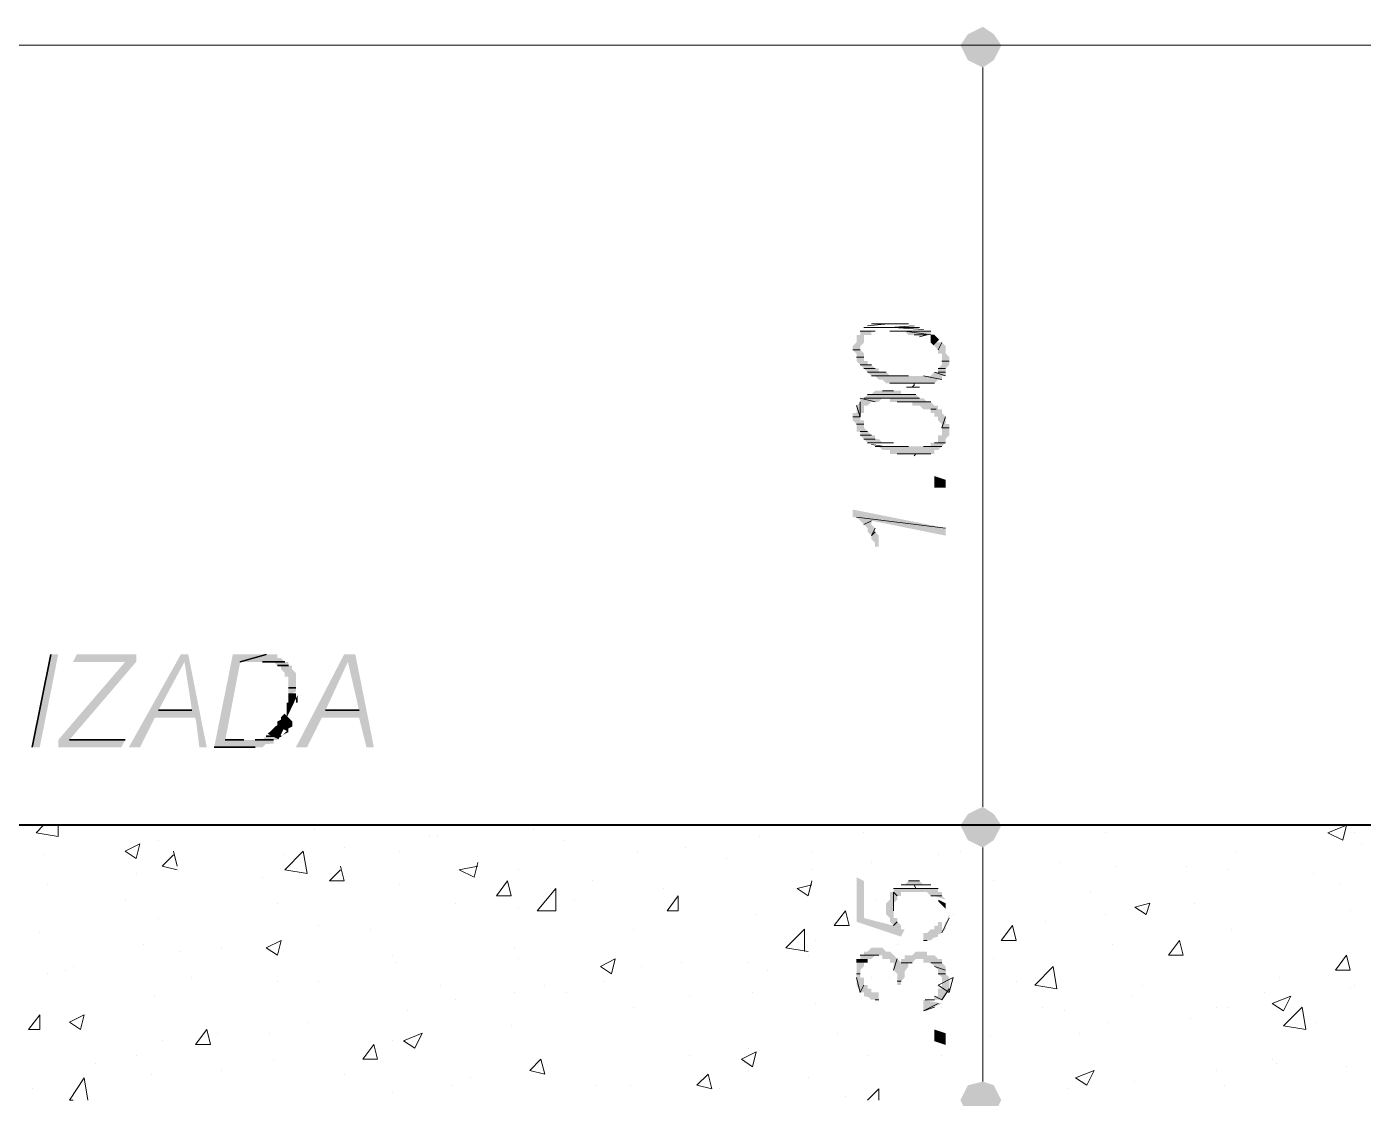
# Model space of a CAD drawing. Header units: millimetres. Extents: x 182 to 575, y -105 to 95.
# Drawn here: x 283.697 to 285.411, y 86.361 to 87.735 of the extents above; entities that cross this region are included whole.
import ezdxf

# ---------------------------------------------------------------- set-up
doc = ezdxf.new("R2010")
doc.units = ezdxf.units.MM
doc.header["$MEASUREMENT"] = 0
doc.layers.add('PDF_Geometry', color=7, linetype='Continuous')
doc.layers.add('PDF_Solid Fills', color=7, linetype='Continuous')

msp = doc.modelspace()

# ---------------------------------------------------------------- hatches: boundary and pattern name
at = {"layer": 'PDF_Solid Fills', "transparency": 33554559}
for points in [[(284.9231, 87.7348), (284.904, 87.7253), (284.8945, 87.711), (284.904, 87.692), (284.9231, 87.6824), (284.9373, 87.692), (284.9469, 87.711), (284.9373, 87.7253)], [(284.804, 87.2582), (284.804, 87.2539), (284.8326, 87.2539), (284.8326, 87.2491), (284.8421, 87.2491), (284.8469, 87.2443), (284.8564, 87.2443), (284.8564, 87.2396), (284.8612, 87.2396), (284.8612, 87.2348), (284.8659, 87.2348), (284.8659, 87.2301), (284.8707, 87.2253), (284.8707, 87.211), (284.8659, 87.211), (284.8659, 87.2015), (284.8564, 87.2015), (284.8564, 87.1967), (284.7897, 87.1967), (284.7945, 87.192), (284.804, 87.192), (284.804, 87.1872), (284.8612, 87.1872), (284.8612, 87.192), (284.8659, 87.192), (284.8707, 87.1967), (284.8754, 87.2015), (284.8754, 87.2062), (284.8802, 87.211), (284.8802, 87.2253), (284.8754, 87.2253), (284.8754, 87.2348), (284.8707, 87.2396), (284.8707, 87.2443), (284.8659, 87.2443), (284.8659, 87.2491), (284.8612, 87.2491), (284.8564, 87.2539), (284.8516, 87.2539), (284.8469, 87.2586), (284.8421, 87.2586), (284.8373, 87.2634), (284.8183, 87.2634), (284.8183, 87.2681), (284.785, 87.2681), (284.7802, 87.2634), (284.7754, 87.2634), (284.7707, 87.2586), (284.7659, 87.2586), (284.7659, 87.2539), (284.7612, 87.2491), (284.7612, 87.2396), (284.7564, 87.2396), (284.7564, 87.2301), (284.7612, 87.2253), (284.7612, 87.2158), (284.7659, 87.2158), (284.7659, 87.211), (284.7707, 87.2062), (284.7754, 87.2015), (284.7945, 87.2015), (284.7897, 87.2062), (284.785, 87.2062), (284.785, 87.211), (284.7802, 87.211), (284.7754, 87.2158), (284.7707, 87.2205), (284.7707, 87.2301), (284.7659, 87.2301), (284.7659, 87.2396), (284.7707, 87.2396), (284.7707, 87.2491), (284.7754, 87.2491), (284.7802, 87.2539), (284.7897, 87.2539), (284.7945, 87.2586), (284.7992, 87.2586)], [(284.8612, 87.1443), (284.8754, 87.1443), (284.8754, 87.1539), (284.8612, 87.1586)], [(284.7897, 87.0824), (284.785, 87.0872), (284.785, 87.092), (284.7802, 87.0967), (284.7802, 87.1015), (284.8754, 87.0824), (284.8754, 87.092), (284.7564, 87.1158), (284.7564, 87.1062), (284.7618, 87.1056), (284.7659, 87.1015), (284.7707, 87.0967), (284.7754, 87.092), (284.7754, 87.0872), (284.7802, 87.0824), (284.7802, 87.0777), (284.785, 87.0729), (284.785, 87.0681), (284.7897, 87.0681)], [(284.904, 86.692), (284.9231, 86.6824), (284.9373, 86.692), (284.9469, 86.711), (284.9373, 86.7253), (284.9231, 86.7348), (284.904, 86.7253), (284.8945, 86.711)], [(284.8516, 86.6253), (284.8564, 86.6205), (284.8612, 86.6205), (284.8754, 86.6158), (284.8707, 86.6205), (284.8707, 86.6253), (284.8659, 86.6253), (284.8659, 86.6301), (284.8088, 86.6301), (284.8088, 86.6253), (284.804, 86.6253), (284.804, 86.6158), (284.7992, 86.611), (284.7992, 86.5967), (284.804, 86.592), (284.804, 86.5872), (284.8088, 86.5824), (284.7707, 86.592), (284.7707, 86.6396), (284.7612, 86.6443), (284.7612, 86.5872), (284.8183, 86.5682), (284.8231, 86.5777), (284.8183, 86.5777), (284.8183, 86.5824), (284.8135, 86.5872), (284.8135, 86.592), (284.8088, 86.592), (284.8088, 86.611), (284.8135, 86.6158), (284.8135, 86.6205), (284.8183, 86.6205), (284.8183, 86.6253)], [(284.8278, 86.6396), (284.8231, 86.6348), (284.8469, 86.6348), (284.8421, 86.6396)], [(284.8469, 86.5634), (284.8564, 86.5634), (284.8596, 86.5666), (284.8659, 86.5682), (284.8659, 86.571), (284.8707, 86.5729), (284.8754, 86.5777), (284.8754, 86.5824), (284.8802, 86.592), (284.8802, 86.5967), (284.877, 86.5888), (284.8754, 86.5872), (284.8723, 86.5777), (284.8707, 86.5777), (284.8707, 86.5872), (284.8659, 86.5872), (284.8659, 86.5824), (284.8612, 86.5824), (284.8612, 86.5777), (284.8564, 86.5777), (284.8516, 86.5729), (284.8469, 86.5729)], [(284.8135, 86.5062), (284.8183, 86.5062), (284.8183, 86.511), (284.8231, 86.5158), (284.8231, 86.5237), (284.8278, 86.5301), (284.8278, 86.5348), (284.8326, 86.5348), (284.8373, 86.5396), (284.8469, 86.5396), (284.8469, 86.5348), (284.8564, 86.5348), (284.8612, 86.5301), (284.8659, 86.5253), (284.8659, 86.5205), (284.8707, 86.5158), (284.8707, 86.5015), (284.8659, 86.5015), (284.8659, 86.492), (284.8612, 86.492), (284.8612, 86.4872), (284.8707, 86.4872), (284.8754, 86.492), (284.8754, 86.4943), (284.8802, 86.5015), (284.8802, 86.5158), (284.8754, 86.5205), (284.8754, 86.5301), (284.8707, 86.5348), (284.8707, 86.5396), (284.8659, 86.5396), (284.8612, 86.5443), (284.8516, 86.5443), (284.8516, 86.5491), (284.8373, 86.5491), (284.8326, 86.5443), (284.8231, 86.5443), (284.8231, 86.5396), (284.8183, 86.5396), (284.8183, 86.5348), (284.8135, 86.5396), (284.8088, 86.5443), (284.804, 86.5491), (284.7992, 86.5491), (284.7945, 86.5539), (284.7802, 86.5539), (284.7754, 86.5491), (284.7707, 86.5491), (284.7707, 86.5443), (284.7659, 86.5443), (284.7659, 86.5396), (284.7802, 86.5396), (284.785, 86.5443), (284.7945, 86.5443), (284.7945, 86.5396), (284.804, 86.5396), (284.804, 86.5348), (284.8088, 86.5348), (284.8088, 86.5253), (284.8135, 86.5205)], [(284.7659, 86.4967), (284.7707, 86.4967), (284.7707, 86.492), (284.777, 86.4904), (284.7802, 86.4872), (284.7897, 86.4872), (284.7897, 86.4967), (284.7802, 86.4967), (284.7802, 86.5015), (284.7754, 86.5015), (284.7754, 86.5062), (284.7707, 86.5062), (284.7707, 86.5158), (284.7659, 86.5158), (284.7659, 86.5253), (284.7707, 86.5301), (284.7707, 86.5348), (284.7612, 86.5348), (284.7612, 86.5062)], [(284.8469, 86.4729), (284.8516, 86.4729), (284.854, 86.4753), (284.8612, 86.4777), (284.8627, 86.4793), (284.8707, 86.4824), (284.8469, 86.4872)], [(284.8612, 86.4348), (284.8754, 86.4301), (284.8754, 86.4443), (284.8612, 86.4491)], [(284.904, 86.3396), (284.9231, 86.3348), (284.9373, 86.3396), (284.9469, 86.3586), (284.9373, 86.3777), (284.9231, 86.3824), (284.904, 86.3777), (284.8945, 86.3586)]]:
    msp.add_hatch(color=256, dxfattribs=at).paths.add_polyline_path(points)
h = msp.add_hatch(color=256, dxfattribs=at)
h.paths.add_polyline_path([(284.8564, 87.3443), (284.8231, 87.3443), (284.8278, 87.3396), (284.8564, 87.3396)])
h.paths.add_polyline_path([(284.7945, 87.2824), (284.7992, 87.2777), (284.8612, 87.2777), (284.8659, 87.2824), (284.8707, 87.2824), (284.8707, 87.2872), (284.8754, 87.2872), (284.8754, 87.2967), (284.8802, 87.3015), (284.8802, 87.311), (284.8754, 87.3158), (284.8754, 87.3253), (284.8707, 87.3301), (284.8564, 87.3301), (284.8612, 87.3253), (284.8659, 87.3205), (284.8659, 87.3158), (284.8707, 87.3158), (284.8707, 87.3015), (284.8659, 87.2967), (284.8659, 87.292), (284.8612, 87.292), (284.8564, 87.2872), (284.804, 87.2872), (284.7992, 87.292), (284.7897, 87.292), (284.7897, 87.2967), (284.785, 87.2967), (284.7802, 87.3015), (284.7754, 87.3015), (284.7754, 87.3062), (284.7707, 87.3062), (284.7707, 87.3158), (284.7659, 87.3205), (284.7659, 87.3253), (284.7707, 87.3301), (284.7707, 87.3396), (284.7802, 87.3396), (284.7802, 87.3443), (284.7659, 87.3443), (284.7659, 87.3396), (284.7612, 87.3396), (284.7612, 87.3301), (284.7564, 87.3253), (284.7564, 87.3205), (284.7612, 87.3158), (284.7612, 87.3062), (284.7659, 87.3015), (284.7707, 87.2967), (284.7754, 87.292), (284.7802, 87.2872), (284.785, 87.2872), (284.7897, 87.2824)])
h = msp.add_hatch(color=256, dxfattribs=at)
h.paths.add_polyline_path([(283.7373, 86.8205), (283.7373, 86.811), (283.8183, 86.811), (283.8231, 86.8205), (283.7516, 86.8205), (283.8373, 86.9205), (283.8373, 86.9301), (283.7612, 86.9301), (283.7564, 86.9205), (283.8231, 86.9205)])
h.paths.add_polyline_path([(283.7278, 86.9301), (283.704, 86.811), (283.7135, 86.811), (283.7373, 86.9301)])
h = msp.add_hatch(color=256, dxfattribs=at)
h.paths.add_polyline_path([(283.8992, 86.9205), (283.9088, 86.8586), (283.8659, 86.8586)])
h.paths.add_polyline_path([(283.9278, 86.811), (283.904, 86.9301), (283.8945, 86.9301), (283.8278, 86.811), (283.8421, 86.811), (283.8612, 86.8491), (283.9126, 86.8491), (283.914, 86.8456), (283.9183, 86.811)], flags=0)
h = msp.add_hatch(color=256, dxfattribs=at)
h.paths.add_polyline_path([(284.0326, 86.9205), (284.0278, 86.9205), (284.0231, 86.9253), (284.0183, 86.9253), (284.0183, 86.9301), (283.9612, 86.9301), (283.9373, 86.811), (283.9992, 86.811), (284.0034, 86.8151), (284.0135, 86.8158), (284.0135, 86.8205), (284.0183, 86.8205), (284.0231, 86.8253), (284.004, 86.8253), (283.9992, 86.8205), (283.9516, 86.8205), (283.9707, 86.9205), (284.0135, 86.9205), (284.0183, 86.9158), (284.0231, 86.9158), (284.0231, 86.911), (284.0278, 86.9062), (284.0278, 86.9015), (284.0326, 86.9015), (284.0326, 86.8777), (284.0421, 86.8824), (284.0421, 86.9062), (284.0373, 86.911), (284.0373, 86.9158), (284.0326, 86.9158)])
h.paths.add_polyline_path([(284.1231, 86.8586), (284.0802, 86.8586), (284.1088, 86.9205)])
h.paths.add_polyline_path([(284.1421, 86.811), (284.1183, 86.9301), (284.104, 86.9301), (284.0421, 86.811), (284.0564, 86.811), (284.0754, 86.8491), (284.1231, 86.8491), (284.1326, 86.811)], flags=0)
h = msp.add_hatch(color=256, dxfattribs=at)
h.paths.add_polyline_path([(284.7992, 86.6015), (284.7992, 86.611), (284.7992, 86.6015)], flags=0)
h.paths.add_polyline_path([(284.7992, 86.611), (284.7992, 86.6015), (284.7992, 86.611)], flags=0)
h.paths.add_polyline_path([(284.804, 86.592), (284.804, 86.6205), (284.804, 86.592)], flags=0)
h.paths.add_polyline_path([(284.804, 86.6205), (284.804, 86.592), (284.804, 86.6205)], flags=0)
h.paths.add_polyline_path([(284.804, 86.5872), (284.804, 86.6253), (284.804, 86.5872)], flags=0)

# ---------------------------------------------------------------- linework, layer by layer
at = {"layer": 'PDF_Geometry', "lineweight": 20}
msp.add_lwpolyline([(282.6802, 87.711), (286.7278, 87.711)], dxfattribs=at)
at = {"layer": 'PDF_Geometry', "lineweight": 13}
for points in [[(285.0469, 87.711), (284.8326, 87.711)], [(284.9231, 86.7348), (284.9231, 86.7586), (284.9231, 87.6586), (284.9231, 87.6824)], [(284.785, 87.3443), (284.7659, 87.3443), (284.785, 87.3443)], [(284.7707, 87.3491), (284.8421, 87.3491), (284.7707, 87.3491)], [(284.7826, 87.3539), (284.804, 87.3539), (284.7992, 87.3539), (284.7993, 87.3539), (284.8016, 87.3539), (284.8016, 87.3539), (284.7754, 87.3515)], [(284.8373, 87.3491), (284.7754, 87.3491), (284.8373, 87.3491)], [(284.8278, 87.3539), (284.7802, 87.3539), (284.8278, 87.3539)], [(284.8183, 87.3539), (284.785, 87.3539), (284.8183, 87.3539)], [(284.7945, 87.3539), (284.8088, 87.3539), (284.7945, 87.3539)], [(284.8088, 87.3539), (284.7945, 87.3539), (284.8088, 87.3539)], [(284.835, 87.3515), (284.804, 87.3491), (284.8088, 87.3491), (284.8469, 87.3467)], [(284.8421, 87.3372), (284.8516, 87.3396), (284.835, 87.3396)], [(284.8659, 87.3205), (284.8707, 87.3301), (284.8659, 87.3205)], [(284.7564, 87.3205), (284.7659, 87.3205), (284.7564, 87.3205)], [(284.7612, 87.311), (284.7707, 87.311), (284.7612, 87.311)], [(284.7659, 87.3015), (284.7802, 87.3015), (284.7659, 87.3015)], [(284.7802, 87.3015), (284.7659, 87.3015), (284.7802, 87.3015)], [(284.7659, 87.3015), (284.7754, 87.3015), (284.7659, 87.3015)], [(284.7754, 87.292), (284.7992, 87.292), (284.7754, 87.292)], [(284.7992, 87.292), (284.7754, 87.292), (284.7992, 87.292)], [(284.8659, 87.2967), (284.8754, 87.2967), (284.8659, 87.2967)], [(284.8612, 87.2777), (284.804, 87.2777), (284.8612, 87.2777)], [(284.804, 87.2777), (284.8612, 87.2777), (284.804, 87.2777)], [(284.8564, 87.2777), (284.8135, 87.2777), (284.8564, 87.2777)], [(284.8302, 87.2777), (284.835, 87.2777), (284.835, 87.2753), (284.8326, 87.2729), (284.8326, 87.2729)], [(284.785, 87.2539), (284.7659, 87.2586), (284.785, 87.2539)], [(284.7707, 87.2586), (284.8421, 87.2586), (284.7707, 87.2586)], [(284.8373, 87.2634), (284.7754, 87.2634), (284.8373, 87.2634)], [(284.8278, 87.2634), (284.7802, 87.2634), (284.8278, 87.2634)], [(284.7945, 87.2681), (284.8088, 87.2681), (284.7945, 87.2681)], [(284.8088, 87.2681), (284.7945, 87.2681), (284.8088, 87.2681)], [(284.8016, 87.2681), (284.7993, 87.2681), (284.7992, 87.2681)], [(284.835, 87.2729), (284.8373, 87.2729), (284.8254, 87.2729)], [(284.8421, 87.2729), (284.8278, 87.2729), (284.8421, 87.2729)], [(284.8278, 87.2729), (284.8421, 87.2729), (284.8278, 87.2729)], [(284.8564, 87.2539), (284.8231, 87.2539), (284.8564, 87.2539)], [(284.8231, 87.2539), (284.8564, 87.2539), (284.8231, 87.2539)], [(284.8564, 87.2443), (284.8588, 87.2443), (284.8635, 87.2443)], [(284.7564, 87.2348), (284.7659, 87.2348), (284.7564, 87.2348)], [(284.7612, 87.2253), (284.7707, 87.2253), (284.7612, 87.2253)], [(284.7754, 87.2158), (284.7659, 87.2158), (284.7754, 87.2158)], [(284.7659, 87.211), (284.7802, 87.211), (284.7659, 87.211)], [(284.7802, 87.211), (284.7659, 87.211), (284.7802, 87.211)], [(284.7707, 87.2062), (284.785, 87.2062), (284.7707, 87.2062)], [(284.7754, 87.2015), (284.7992, 87.2015), (284.7754, 87.2015)], [(284.7992, 87.2015), (284.7754, 87.2015), (284.7992, 87.2015)], [(284.8159, 87.1967), (284.7969, 87.1967), (284.7802, 87.1991)], [(284.8707, 87.1967), (284.8469, 87.1967), (284.8707, 87.1967)], [(284.8469, 87.1967), (284.8707, 87.1967), (284.8469, 87.1967)], [(284.8754, 87.2015), (284.8612, 87.2015), (284.8754, 87.2015)], [(284.8612, 87.2015), (284.8754, 87.2015), (284.8612, 87.2015)], [(284.8564, 87.1872), (284.8135, 87.1872), (284.8564, 87.1872)], [(284.8183, 87.1872), (284.8516, 87.1872), (284.8183, 87.1872)], [(284.835, 87.1848), (284.8373, 87.1872), (284.8254, 87.1872)], [(284.8421, 87.1872), (284.8278, 87.1872), (284.8421, 87.1872)], [(284.8278, 87.1872), (284.8421, 87.1872), (284.8278, 87.1872)], [(284.8754, 87.1443), (284.8612, 87.1443), (284.8754, 87.1443)], [(284.7612, 87.1062), (284.8754, 87.092), (284.7612, 87.1062)], [(284.7707, 87.0967), (284.7802, 87.1015), (284.7707, 87.0967)], [(284.9231, 86.3824), (284.9231, 86.411), (284.9231, 86.6586), (284.9231, 86.6824)], [(284.8088, 86.6301), (284.8659, 86.6301), (284.8088, 86.6301)], [(284.8135, 86.6205), (284.8088, 86.6253), (284.8135, 86.6205)], [(284.8088, 86.611), (284.8088, 86.6253), (284.8088, 86.611)], [(284.8612, 86.6301), (284.8135, 86.6301), (284.8612, 86.6301)], [(284.8564, 86.6348), (284.8183, 86.6348), (284.8564, 86.6348)], [(284.8469, 86.6348), (284.8231, 86.6348), (284.8469, 86.6348)], [(284.8278, 86.6396), (284.8421, 86.6396), (284.8278, 86.6396)], [(284.835, 86.6348), (284.835, 86.6348), (284.8373, 86.6301), (284.8373, 86.6301)], [(284.8564, 86.6205), (284.8707, 86.6205), (284.8564, 86.6205)], [(284.8707, 86.6205), (284.8564, 86.6205), (284.8707, 86.6205)], [(284.7897, 86.5443), (284.7659, 86.5443), (284.7897, 86.5443)], [(284.7659, 86.5443), (284.7897, 86.5443), (284.7659, 86.5443)], [(284.8088, 86.5253), (284.8135, 86.5396), (284.8088, 86.5253)], [(284.7659, 86.5205), (284.7612, 86.5205), (284.7659, 86.5205)], [(284.8659, 86.5205), (284.8754, 86.5205), (284.8659, 86.5205)], [(284.7612, 86.5158), (284.7659, 86.4967), (284.7612, 86.5158)], [(284.8183, 86.511), (284.8135, 86.511), (284.8183, 86.511)], [(284.8492, 86.4872), (284.8612, 86.4872), (284.8564, 86.4872)], [(284.8754, 86.4301), (284.8612, 86.4348), (284.8754, 86.4301)]]:
    msp.add_lwpolyline(points, dxfattribs=at)
for points in [[(284.804, 87.3443), (284.8516, 87.3443), (284.804, 87.3443)], [(284.8135, 87.3443), (284.8564, 87.3443), (284.8135, 87.3443)], [(284.8231, 87.3443), (284.8564, 87.3396), (284.8231, 87.3443)], [(284.7707, 87.2967), (284.785, 87.2967), (284.7707, 87.2967)], [(284.8612, 87.292), (284.8754, 87.2872), (284.8612, 87.292)], [(284.8754, 87.292), (284.8659, 87.292), (284.8754, 87.292)], [(284.8707, 87.3062), (284.8802, 87.3062), (284.8707, 87.3062)], [(284.7802, 87.2872), (284.8088, 87.2872), (284.7802, 87.2872)], [(284.8088, 87.2872), (284.7802, 87.2872), (284.8088, 87.2872)], [(284.8278, 87.2872), (284.785, 87.2872), (284.8278, 87.2872)], [(284.8469, 87.2872), (284.8707, 87.2824), (284.8469, 87.2872)], [(284.7612, 87.2491), (284.7659, 87.2348), (284.7612, 87.2491)], [(284.7659, 87.2539), (284.7659, 87.2348), (284.7659, 87.2539)], [(284.8135, 87.2539), (284.8564, 87.2539), (284.8135, 87.2539)], [(284.8754, 87.2348), (284.8707, 87.2205), (284.8754, 87.2348)], [(284.8707, 87.2205), (284.8802, 87.2205), (284.8707, 87.2205)], [(284.8802, 87.2205), (284.8707, 87.2205), (284.8802, 87.2205)], [(284.8088, 87.2015), (284.7802, 87.2015), (284.8088, 87.2015)], [(284.8278, 87.1967), (284.785, 87.1967), (284.8278, 87.1967)], [(284.785, 87.092), (284.7802, 87.0824), (284.785, 87.092)], [(284.785, 87.0872), (284.7802, 87.0824), (284.785, 87.0872)], [(284.8326, 86.711), (285.1516, 86.711)], [(284.8088, 86.6015), (284.8088, 86.6253), (284.8088, 86.6015)], [(284.8802, 86.592), (284.8707, 86.5729), (284.8802, 86.592)], [(284.8135, 86.5872), (284.8088, 86.5824), (284.8135, 86.5872)], [(284.8516, 86.5634), (284.8469, 86.5634), (284.8516, 86.5634)], [(284.8183, 86.5348), (284.8326, 86.5348), (284.8183, 86.5348)], [(284.8326, 86.5348), (284.8183, 86.5348), (284.8326, 86.5348)], [(284.8707, 86.5348), (284.8564, 86.5348), (284.8707, 86.5348)], [(284.8612, 86.5301), (284.8754, 86.5253), (284.8612, 86.5301)], [(284.7707, 86.5062), (284.7659, 86.4967), (284.7707, 86.5062)], [(284.785, 86.4872), (284.7897, 86.4872), (284.785, 86.4872)], [(284.8612, 86.492), (284.8707, 86.4872), (284.8612, 86.492)], [(284.8802, 86.5015), (284.8707, 86.4872), (284.8802, 86.5015)], [(284.8659, 86.4824), (284.8469, 86.4729), (284.8659, 86.4824)], [(284.8612, 86.4777), (284.8469, 86.4729), (284.8612, 86.4777)]]:
    msp.add_lwpolyline(points, close=True, dxfattribs=at)
at = {"layer": 'PDF_Geometry', "lineweight": 13, "const_width": 0.0101}
msp.add_lwpolyline([(284.8564, 87.3348), (284.8588, 87.3348), (284.8635, 87.3301)], dxfattribs=at)
at = {"layer": 'PDF_Geometry', "lineweight": 25}
for points in [[(283.704, 86.811), (283.7278, 86.9301), (283.704, 86.811)], [(283.9992, 86.9205), (284.0278, 86.9205), (283.9992, 86.9205)], [(284.0183, 86.9158), (284.0326, 86.9158), (284.0183, 86.9158)], [(284.0326, 86.8872), (284.0421, 86.8872), (284.0326, 86.8872)], [(284.0421, 86.8872), (284.0326, 86.8872), (284.0421, 86.8872)], [(283.8659, 86.8586), (283.9088, 86.8586), (283.8659, 86.8586)], [(284.0802, 86.8586), (284.1231, 86.8586), (284.0802, 86.8586)], [(283.8231, 86.8205), (283.7516, 86.8205), (283.8231, 86.8205)], [(283.9516, 86.8205), (283.9754, 86.8205), (283.9516, 86.8205)], [(284.0231, 86.8253), (284.004, 86.8253), (284.0231, 86.8253)], [(284.004, 86.8253), (284.0231, 86.8253), (284.004, 86.8253)]]:
    msp.add_lwpolyline(points, dxfattribs=at)
for points in [[(284.004, 86.9301), (283.9707, 86.9205), (284.004, 86.9301)], [(283.9897, 86.8205), (284.0135, 86.8205), (283.9897, 86.8205)], [(283.9945, 86.8205), (284.0135, 86.8205), (283.9945, 86.8205)], [(283.9754, 86.811), (283.9373, 86.811), (283.9754, 86.811)], [(283.9897, 86.811), (283.9373, 86.811), (283.9897, 86.811)]]:
    msp.add_lwpolyline(points, close=True, dxfattribs=at)
msp.add_lwpolyline([(284.0373, 86.8801, 0.00952, 0.00952, 0), (284.0373, 86.8777, 0.00952, 0.00952, 0), (284.0373, 86.8729, 0.00952, 0.00952, 0), (284.0373, 86.8681, 0.0143, 0.0143, 0), (284.0373, 86.8634, 0, 0, 0), (284.035, 86.8586, 0, 0, 0), (284.035, 86.8539, 0, 0, 0), (284.0326, 86.8515, 0, 0, 0), (284.0373, 86.8491, 0, 0, 0)], format="xyseb", dxfattribs=at)
at = {"layer": 'PDF_Geometry', "lineweight": 25, "const_width": 0.0143}
msp.add_lwpolyline([(284.0326, 86.8491), (284.0302, 86.8467), (284.0302, 86.842), (284.0254, 86.8396), (284.0254, 86.8348), (284.0207, 86.8324), (284.0183, 86.8301), (284.0231, 86.8277)], dxfattribs=at)
at = {"layer": 'PDF_Geometry', "lineweight": 40}
msp.add_lwpolyline([(292.9516, 86.3586), (293.404, 86.3586), (293.404, 86.711), (280.6802, 86.711), (280.304, 86.711), (280.304, 86.3586), (280.6802, 86.3586), (280.7516, 86.3586)], dxfattribs=at)
at = {"layer": 'PDF_Geometry', "lineweight": 0}
for points in [[(283.7373, 86.711), (283.7373, 86.6967), (283.7088, 86.7015), (283.7183, 86.711)], [(283.8659, 86.692), (283.8659, 86.692)], [(284.0659, 86.7062), (284.0659, 86.7062)], [(284.2135, 86.6967), (284.2135, 86.6967)], [(284.2231, 86.6967), (284.2231, 86.6967)], [(284.3469, 86.7062), (284.3469, 86.7062)], [(284.385, 86.692), (284.385, 86.692)], [(284.6373, 86.6967), (284.6373, 86.6967)], [(284.7707, 86.7015), (284.7707, 86.7015)], [(285.0802, 86.7015), (285.0802, 86.7015)], [(285.3993, 86.7015), (285.3993, 86.7015)], [(283.8897, 86.6586), (283.885, 86.6777)], [(284.104, 86.6824), (284.104, 86.6824)], [(284.1754, 86.6777), (284.1754, 86.6777)], [(284.4802, 86.6777), (284.4802, 86.6777)], [(284.5421, 86.6824), (284.5421, 86.6824)], [(284.704, 86.6777), (284.704, 86.6777)], [(284.8945, 86.6777), (284.8945, 86.6777)], [(285.2469, 86.6777), (285.2469, 86.6777)], [(285.4088, 86.6872), (285.4088, 86.6872)], [(283.7183, 86.6729), (283.7183, 86.6729)], [(283.8897, 86.6539), (283.8707, 86.6586), (283.885, 86.6729)], [(284.0278, 86.6729), (284.0278, 86.6729)], [(284.0993, 86.6586), (284.104, 86.6396), (284.085, 86.6396), (284.0993, 86.6539)], [(284.2754, 86.6634), (284.2707, 86.6443), (284.2516, 86.6539), (284.2754, 86.6586)], [(284.5945, 86.6682), (284.5945, 86.6682)], [(284.7802, 86.6634), (284.7802, 86.6634)], [(284.8659, 86.6729), (284.8659, 86.6729)], [(285.0231, 86.6634), (285.0231, 86.6634)], [(285.0945, 86.6586), (285.0945, 86.6586)], [(285.185, 86.6586), (285.185, 86.6586)], [(283.8373, 86.6491), (283.8373, 86.6491)], [(283.9992, 86.6443), (283.9992, 86.6443)], [(284.3278, 86.6539), (284.3278, 86.6539)], [(284.704, 86.6539), (284.704, 86.6539)], [(285.2373, 86.6539), (285.2373, 86.6539)], [(285.3469, 86.6491), (285.3469, 86.6491)], [(283.7231, 86.6348), (283.7231, 86.6348)], [(284.1754, 86.6348), (284.1754, 86.6348)], [(284.4231, 86.6396), (284.4231, 86.6396)], [(284.5135, 86.6301), (284.5135, 86.6301)], [(284.704, 86.6396), (284.6993, 86.6205), (284.685, 86.6301), (284.704, 86.6348)], [(284.9373, 86.6396), (284.9373, 86.6396)], [(285.0612, 86.6253), (285.0612, 86.6253)], [(285.3802, 86.6348), (285.3802, 86.6348)], [(283.8231, 86.6158), (283.8231, 86.6158)], [(284.0183, 86.611), (284.0183, 86.611)], [(284.2469, 86.611), (284.2469, 86.611)], [(284.3278, 86.6062), (284.3278, 86.6062)], [(284.3992, 86.6158), (284.3992, 86.6158)], [(284.785, 86.6158), (284.785, 86.6158)], [(285.1945, 86.611), (285.1945, 86.611)], [(283.8659, 86.592), (283.8659, 86.592)], [(284.6326, 86.5967), (284.6326, 86.5967)], [(284.885, 86.5967), (284.885, 86.5967)], [(285.0802, 86.5967), (285.0802, 86.5967)], [(285.3945, 86.6015), (285.3945, 86.6015)], [(283.7135, 86.5729), (283.7135, 86.5729)], [(284.0707, 86.5824), (284.0707, 86.5824)], [(284.1373, 86.5777), (284.1373, 86.5777)], [(284.4754, 86.5777), (284.4754, 86.5777)], [(284.6993, 86.5491), (284.6707, 86.5539), (284.6945, 86.5777), (284.6945, 86.5491)], [(285.004, 86.5872), (285.004, 86.5872)], [(285.2421, 86.5777), (285.2421, 86.5777)], [(283.8469, 86.5586), (283.8469, 86.5586)], [(284.0231, 86.5634), (284.0231, 86.5634)], [(284.7088, 86.5634), (284.7088, 86.5634)], [(284.8135, 86.5586), (284.8135, 86.5586)], [(285.0897, 86.5586), (285.0897, 86.5586)], [(283.8945, 86.5491), (283.8945, 86.5491)], [(283.9469, 86.5539), (283.9469, 86.5539)], [(284.004, 86.5539), (284.004, 86.5539)], [(284.1659, 86.5443), (284.1659, 86.5443)], [(284.3231, 86.5539), (284.3231, 86.5539)], [(284.3278, 86.5396), (284.3278, 86.5396)], [(284.6993, 86.5443), (284.6993, 86.5443)], [(284.9373, 86.5396), (284.9373, 86.5396)], [(283.7231, 86.5205), (283.7231, 86.5205)], [(283.7469, 86.5253), (283.7469, 86.5253)], [(283.7564, 86.5301), (283.7564, 86.5301)], [(284.1707, 86.5348), (284.1707, 86.5348)], [(284.485, 86.5301), (284.485, 86.5301)], [(284.5373, 86.5348), (284.5373, 86.5348)], [(284.6231, 86.5348), (284.6231, 86.5348)], [(284.6469, 86.5253), (284.6469, 86.5253)], [(285.3754, 86.5253), (285.3754, 86.5253)], [(283.9088, 86.5158), (283.9088, 86.5158)], [(284.0183, 86.511), (284.0183, 86.511)], [(284.0707, 86.511), (284.0707, 86.511)], [(284.2278, 86.5062), (284.2278, 86.5062)], [(284.3612, 86.5062), (284.3612, 86.5062)], [(284.4373, 86.511), (284.4373, 86.511)], [(284.7802, 86.5158), (284.7802, 86.5158)], [(284.804, 86.5158), (284.804, 86.5158)], [(284.9659, 86.511), (284.9659, 86.511)], [(285.1278, 86.5062), (285.1278, 86.5062)], [(285.304, 86.5158), (285.304, 86.5158)], [(285.3993, 86.5062), (285.3993, 86.5062)], [(283.8612, 86.492), (283.8612, 86.492)], [(284.2469, 86.4872), (284.2469, 86.4872)], [(284.3231, 86.4967), (284.3231, 86.4967)], [(284.3897, 86.4967), (284.3897, 86.4967)], [(284.5469, 86.492), (284.5469, 86.492)], [(284.6278, 86.4967), (284.6278, 86.4967)], [(285.1135, 86.492), (285.1135, 86.492)], [(285.285, 86.4967), (285.285, 86.4967)], [(285.3945, 86.5015), (285.3945, 86.5015)], [(283.7088, 86.4729), (283.7088, 86.4729)], [(284.185, 86.4729), (284.185, 86.4729)], [(284.4754, 86.4777), (284.4754, 86.4777)], [(284.7088, 86.4824), (284.7088, 86.4824)], [(284.8707, 86.4777), (284.8707, 86.4777)], [(284.9993, 86.4777), (284.9993, 86.4777)], [(285.0278, 86.4729), (285.0278, 86.4729)], [(285.2231, 86.4777), (285.2231, 86.4777)], [(285.2373, 86.4777), (285.2373, 86.4777)], [(284.0564, 86.4586), (284.0564, 86.4586)], [(284.3183, 86.4539), (284.3183, 86.4539)], [(284.9231, 86.4681), (284.9231, 86.4681)], [(285.085, 86.4586), (285.085, 86.4586)], [(285.1897, 86.4634), (285.1897, 86.4634)], [(285.3516, 86.4586), (285.3516, 86.4586)], [(283.8707, 86.4348), (283.8707, 86.4348)], [(283.9421, 86.4443), (283.9421, 86.4443)], [(284.0088, 86.4443), (284.0088, 86.4443)], [(284.1659, 86.4348), (284.1659, 86.4348)], [(284.7373, 86.4443), (284.7373, 86.4443)], [(284.9326, 86.4396), (284.9326, 86.4396)], [(285.0469, 86.4443), (285.0469, 86.4443)], [(284.6231, 86.4253), (284.6231, 86.4253)], [(283.785, 86.4062), (283.785, 86.4062)], [(283.8373, 86.4158), (283.8373, 86.4158)], [(284.0135, 86.411), (284.0135, 86.411)], [(284.5469, 86.4158), (284.5469, 86.4158)], [(284.7754, 86.4158), (284.7754, 86.4158)], [(284.8707, 86.4158), (284.8707, 86.4158)], [(285.2945, 86.411), (285.2945, 86.411)], [(285.2993, 86.4062), (285.2993, 86.4062)], [(285.3897, 86.4015), (285.3897, 86.4015)], [(283.7564, 86.3586), (283.7516, 86.3586), (283.7707, 86.3872), (283.7754, 86.3586)], [(283.8564, 86.392), (283.8564, 86.392)], [(283.9469, 86.3967), (283.9469, 86.3967)], [(284.104, 86.392), (284.104, 86.392)], [(284.2659, 86.3872), (284.2659, 86.3872)], [(284.3564, 86.392), (284.3564, 86.392)], [(284.6231, 86.3967), (284.6231, 86.3967)], [(284.6993, 86.3872), (284.6993, 86.3872)], [(285.2231, 86.3967), (285.2231, 86.3967)], [(283.704, 86.3729), (283.704, 86.3729)], [(284.1659, 86.3681), (284.1659, 86.3681)], [(284.2421, 86.3777), (284.2421, 86.3777)], [(284.4278, 86.3777), (284.4278, 86.3777)], [(284.4707, 86.3777), (284.4707, 86.3777)], [(284.585, 86.3729), (284.585, 86.3729)], [(284.7754, 86.3586), (284.7897, 86.3729), (284.7897, 86.3586)], [(285.0326, 86.3729), (285.0326, 86.3729)], [(285.1183, 86.3824), (285.1183, 86.3824)], [(285.2326, 86.3777), (285.2326, 86.3777)], [(284.7469, 86.3634), (284.7469, 86.3634)]]:
    msp.add_lwpolyline(points, dxfattribs=at)
for points in [[(285.3897, 86.711), (285.385, 86.692), (285.3659, 86.7015)], [(283.8421, 86.6872), (283.8373, 86.6682), (283.8231, 86.6777)], [(284.0564, 86.6491), (284.0278, 86.6539), (284.0516, 86.6777)], [(284.3135, 86.6396), (284.3183, 86.6205), (284.2992, 86.6205)], [(284.3754, 86.6015), (284.3516, 86.6015), (284.3754, 86.6301)], [(284.5326, 86.6205), (284.5326, 86.6015), (284.5183, 86.6015)], [(285.1373, 86.611), (285.1326, 86.5967), (285.1183, 86.6062)], [(284.7469, 86.6015), (284.7516, 86.5824), (284.7326, 86.5824)], [(284.9612, 86.5824), (284.9659, 86.5634), (284.9469, 86.5634)], [(284.0231, 86.5634), (284.0183, 86.5443), (284.004, 86.5539)], [(285.1754, 86.5634), (285.1802, 86.5443), (285.1612, 86.5443)], [(284.4516, 86.5396), (284.4469, 86.5205), (284.4326, 86.5301)], [(285.3897, 86.5443), (285.3945, 86.5253), (285.3754, 86.5253)], [(285.0183, 86.5015), (284.9897, 86.5062), (285.0135, 86.5301)], [(284.885, 86.5158), (284.8802, 86.4967), (284.8659, 86.5062)], [(285.3183, 86.492), (285.3088, 86.4729), (285.2945, 86.4824)], [(285.3373, 86.4491), (285.3088, 86.4539), (285.3326, 86.4777)], [(283.7135, 86.4681), (283.7135, 86.4491), (283.6993, 86.4491)], [(283.7707, 86.4681), (283.7659, 86.4491), (283.7516, 86.4586)], [(283.9278, 86.4491), (283.9326, 86.4301), (283.9135, 86.4301)], [(284.204, 86.4443), (284.1945, 86.4253), (284.1802, 86.4348)], [(284.1421, 86.4301), (284.1469, 86.411), (284.1278, 86.411)], [(284.6326, 86.4205), (284.6278, 86.4015), (284.6135, 86.411)], [(284.3564, 86.411), (284.3612, 86.392), (284.3421, 86.3967)], [(284.5707, 86.392), (284.5754, 86.3729), (284.5564, 86.3777)], [(285.0659, 86.3967), (285.0564, 86.3777), (285.0421, 86.3872)]]:
    msp.add_lwpolyline(points, close=True, dxfattribs=at)
at = {"layer": 'PDF_Geometry', "lineweight": 13}
for points in [[(284.8612, 86.6182, 0, 0, 0), (284.8707, 86.6134, 0.00952, 0.00952, 0), (284.8707, 86.6086, 0, 0, 0), (284.8731, 86.6062, 0, 0, 0), (284.8754, 86.6039, 0, 0, 0), (284.8754, 86.5991, 0, 0, 0), (284.8754, 86.5848, 0, 0, 0)], [(284.7778, 86.5396, 0, 0, 0), (284.7683, 86.5396, 0.0143, 0.0143, 0), (284.7683, 86.5348, 0, 0, 0)]]:
    msp.add_lwpolyline(points, format="xyseb", dxfattribs=at)
at = {"layer": 'PDF_Solid Fills', "transparency": 33554559}
for points in [[(284.8183, 87.3539), (284.8231, 87.3539), (284.7802, 87.3539)], [(284.8231, 87.3539), (284.7802, 87.3539), (284.7802, 87.3539)], [(284.8421, 87.3348), (284.8469, 87.3348), (284.8659, 87.3348)], [(284.8469, 87.3348), (284.8659, 87.3348), (284.8659, 87.3348)]]:
    msp.add_solid(points, dxfattribs=at)

doc.saveas('drawing.dxf')
